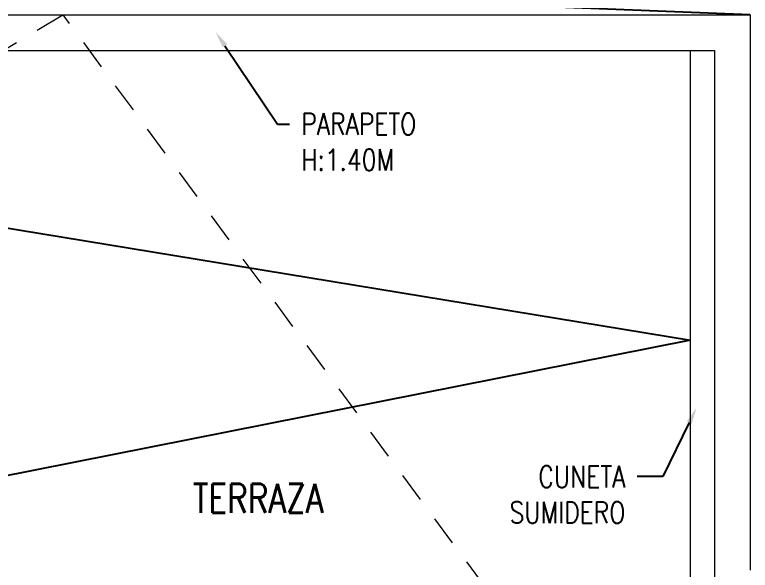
# Model space of a CAD drawing. Header units: millimetres. Extents: x -3 to 53, y -110 to 39.
# Drawn here: x 45.148 to 48.225, y -43.982 to -41.657 of the extents above; entities that cross this region are included whole.
import ezdxf
from ezdxf import colors
from ezdxf.entities.mleader import LeaderData, LeaderLine
from ezdxf.enums import TextEntityAlignment as Align
from ezdxf.math import Vec2, Vec3

# ---------------------------------------------------------------- set-up
doc = ezdxf.new("R2010")
doc.units = ezdxf.units.MM
doc.linetypes.add('HIDDEN2', pattern=[0.1875, 0.125, -0.0625])
for name, color, linetype in [('A-MURO BAJO', 8, 'Continuous'), ('A-PROYECCIONES', 8, 'HIDDEN2'), ('A-TEXTO-INDICACIONES', 8, 'Continuous'), ('DLP_TEXTO AMBIENTE', 8, 'Continuous')]:
    doc.layers.add(name, color=color, linetype=linetype)
doc.styles.add('ROMANS', font='ROMANS.shx', dxfattribs={"oblique": 10})
doc.styles.add('TXT_COTAS', font='romans.shx', dxfattribs={"width": 0.8})

# ---------------------------------------------------------------- blocks, each defined once
blk = doc.blocks.new('TEXTO AMBIENTES P11')
at = {"layer": 'DLP_TEXTO AMBIENTE', "color": 8, "lineweight": 0, "style": 'ROMANS', "width": 0.8}
blk.add_text('TERRAZA', height=0.12, dxfattribs=at).set_placement((44.8164, -2.5589), align=Align.CENTER)
blk = doc.blocks.new('DPTO 65_D2')
at = {"layer": 'A-MURO BAJO', "color": 8, "lineweight": 0}
for p, q in [((1.4999, 6.375), (-7.0251, 6.375)), ((-7.0251, 6.375), (-7.0251, 4.05)), ((0.5999, 6.225), (-6.8751, 6.225)), ((-6.8751, 6.225), (-6.8751, 3.9))]:
    blk.add_line(p, q, dxfattribs=at)
at = {"layer": 'A-PROYECCIONES', "color": 8, "lineweight": 0}
for points in [[(-8.8501, 0), (-4.1501, 6.375)], [(0.6, 3.55), (-4.1501, 6.375)]]:
    blk.add_lwpolyline(points, dxfattribs=at)
blk = doc.blocks.new('IISS P11')
at = {"color": 8}
for p, q in [((46.875, -0.475), (41.0125, -0.2418, 0)), ((39.25, -0.625), (46.625, -1.8375)), ((46.625, -1.8375), (39.25, -3.3))]:
    blk.add_line(p, q, dxfattribs=at)
at = {"color": 8, "lineweight": 0}
blk.add_lwpolyline([(46.625, -0.625), (46.725, -0.625), (46.725, -2.95), (48.5499, -2.9559), (48.5501, -3.0559), (46.625, -3.05)], close=True, dxfattribs=at)
at = {"layer": 'A-TEXTO-INDICACIONES'}
ml = blk.add_multileader_mtext('Standard', dxfattribs=at)
ml.set_content('\\pxsm1,t16;CUNETA SUMIDERO', color=256, style='TXT_COTAS')
ml.set_leader_properties(color=7)
ml.build(insert=Vec2(0, 0))
ml.multileader.update_dxf_attribs({"dogleg_length": 0.05, "arrow_head_size": 0.07})
ctx = ml.context
ctx.base_point, ctx.char_height, ctx.arrow_head_size, ctx.landing_gap_size, ctx.plane_origin = Vec3(45.7847, -2.4082), 0.09, 0.07, 0.05, Vec3(46.8004, -2.0327)
ctx.text_align_type = 2
notes = []
notes.append((ctx, [(0, (1, 1, 0), (46.5094, -2.4082), (-1, 0), 0.107, [(0, [(46.6505, -2.1193)], 0, [])])]))
ctx.mtext.insert, ctx.mtext.width, ctx.mtext.defined_height, ctx.mtext.alignment, ctx.mtext.flow_direction = Vec3(46.3524, -2.3632), 0.583248, 0.8046, 3, 5
for ctx, leaders in notes:
    for number, flags, end, landing, length, lines in leaders:
        leader = LeaderData()
        leader.index, (leader.has_last_leader_line, leader.has_dogleg_vector, leader.attachment_direction) = number, flags
        leader.last_leader_point, leader.dogleg_vector, leader.dogleg_length = Vec3(end), Vec3(landing), length
        for number, points, colour, breaks in lines:
            line = LeaderLine()
            line.index, line.vertices, line.color, line.breaks = number, Vec3.list(points), colors.encode_raw_color(colour), breaks
            leader.lines.append(line)
        ctx.leaders.append(leader)
blk = doc.blocks.new('TEXTO NOTAS P11')
at = {"layer": 'A-TEXTO-INDICACIONES'}
ml = blk.add_multileader_mtext('Standard', dxfattribs=at)
ml.set_content('\\pxsm1;PARAPETO\\P\\pt16;H:1.40M', color=256, style='TXT_COTAS')
ml.set_leader_properties(color=7)
ml.build(insert=Vec2(0, 0))
ml.multileader.update_dxf_attribs({"dogleg_length": 0.05, "arrow_head_size": 0.07})
ctx = ml.context
ctx.base_point, ctx.char_height, ctx.arrow_head_size, ctx.landing_gap_size, ctx.plane_origin = Vec3(44.9465, -0.9325), 0.09, 0.07, 0.05, Vec3(44.5028, -0.8557)
notes = []
notes.append((ctx, [(0, (1, 1, 0), (44.8965, -0.9325), (1, 0), 0.05, [(0, [(44.6379, -0.5467)], 0, [])])]))
ctx.mtext.insert, ctx.mtext.width, ctx.mtext.defined_height, ctx.mtext.flow_direction = Vec3(44.9965, -0.8875), 1.024058, 0.5146, 5
for ctx, leaders in notes:
    for number, flags, end, landing, length, lines in leaders:
        leader = LeaderData()
        leader.index, (leader.has_last_leader_line, leader.has_dogleg_vector, leader.attachment_direction) = number, flags
        leader.last_leader_point, leader.dogleg_vector, leader.dogleg_length = Vec3(end), Vec3(landing), length
        for number, points, colour, breaks in lines:
            line = LeaderLine()
            line.index, line.vertices, line.color, line.breaks = number, Vec3.list(points), colors.encode_raw_color(colour), breaks
            leader.lines.append(line)
        ctx.leaders.append(leader)
blk = doc.blocks.new('arq.')
at = {"color": 8}
blk.add_blockref('IISS P11', (102.5627, -39.2888), dxfattribs=at)
at = {"layer": 'DLP_TEXTO AMBIENTE', "color": 8}
blk.add_blockref('TEXTO AMBIENTES P11', (102.5627, -39.2888), dxfattribs=at)
at = {"color": 8, "xscale": -1}
blk.add_blockref('DPTO 65_D2', (142.4126, -46.1388), dxfattribs=at)
at = {"layer": 'A-TEXTO-INDICACIONES', "color": 8}
blk.add_blockref('TEXTO NOTAS P11', (102.5627, -39.2888), dxfattribs=at)

msp = doc.modelspace()

# ---------------------------------------------------------------- block references
at = {"color": 7}
msp.add_blockref('arq.', (-101.2125, -1.8936), dxfattribs=at)

doc.saveas('drawing.dxf')
